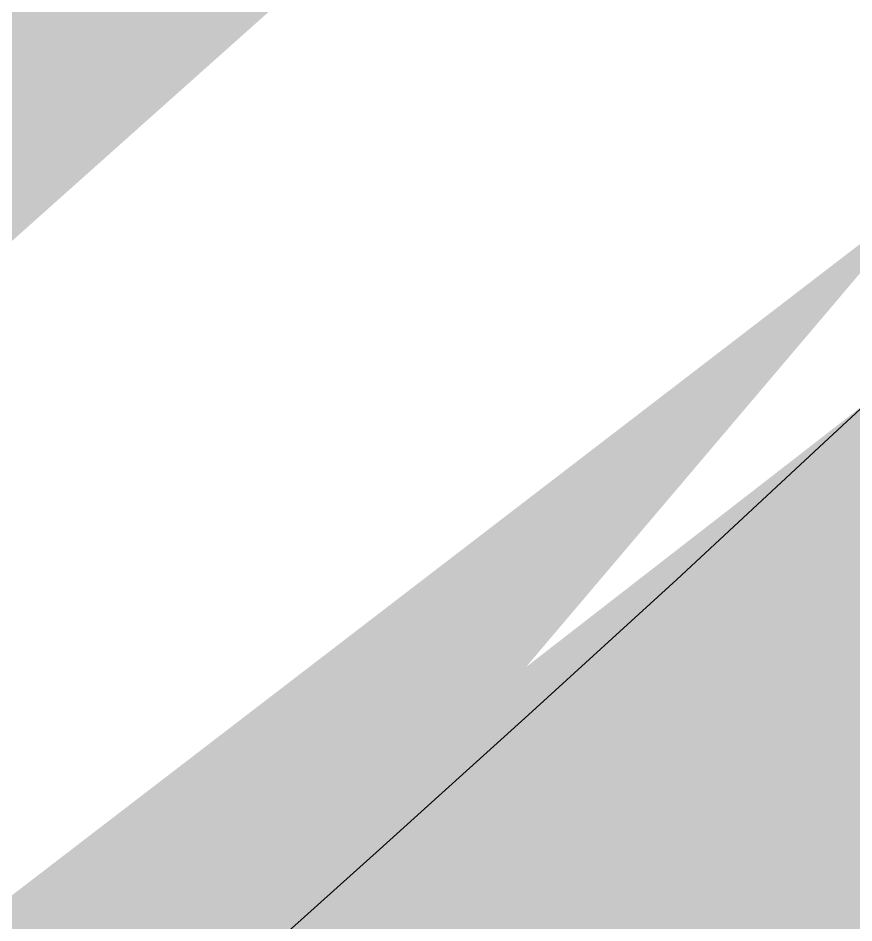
# Model space of a CAD drawing. Header units: inches. Extents: x -26493 to -10162, y -132 to 713.
# Drawn here: x -25621.01884 to -25620.97511, y 290.94375 to 290.99105 of the extents above; entities that cross this region are included whole.
import ezdxf

# ---------------------------------------------------------------- set-up
doc = ezdxf.new("R2010")
doc.units = ezdxf.units.IN
doc.header["$MEASUREMENT"] = 0
doc.layers.add('Q-SPCQ', color=91, linetype='Continuous', lineweight=9)
doc.layers.add('S-BEAM', color=12, linetype='Continuous', lineweight=9)

# ---------------------------------------------------------------- blocks, each defined once
blk = doc.blocks.new('Girt_Z - 8_D-V17-Section 13')
at = {"layer": 'S-BEAM'}
h = blk.add_hatch(color=256, dxfattribs=at)
h.paths.add_polyline_path([(-25966.390225, 290.898305), (-25937.015225, 290.898305), (-25937.015225, 290.982091), (-25966.390225, 290.982091)], flags=0)
h.paths.add_polyline_path([(-25633.015225, 290.898305), (-25625.41879, 290.898305), (-25625.41879, 290.982091), (-25633.015225, 290.982091)], flags=0)
h.paths.add_polyline_path([(-25621.35629, 290.898305), (-25621.283836, 290.898305), (-25621.174644, 290.982091), (-25623.162936, 290.982091), (-25622.98129, 290.898305)], flags=0)
h.paths.add_polyline_path([(-25877.015225, 290.898305), (-25870.015225, 290.898305), (-25870.015225, 290.982091), (-25877.015225, 290.982091)], flags=0)
h.paths.add_polyline_path([(-25623.295383, 290.898305), (-25623.317838, 290.94474), (-25623.317838, 290.919791)], flags=0)
h.paths.add_polyline_path([(-25621.080258, 290.898305), (-25621.042197, 290.898305), (-25620.971065, 290.982091)], flags=0)
h.paths.add_polyline_path([(-25618.91879, 290.898305), (-25599.41879, 290.898305), (-25599.41879, 290.982091), (-25618.91879, 290.982091)], flags=0)
h.paths.add_polyline_path([(-25774.015225, 290.898305), (-25695.390225, 290.898305), (-25695.390225, 290.982091), (-25774.015225, 290.982091)], flags=0)
h.paths.add_polyline_path([(-25595.35629, 290.898305), (-25595.283836, 290.898305), (-25595.174644, 290.982091), (-25597.162936, 290.982091), (-25596.98129, 290.898305)], flags=0)
h.paths.add_polyline_path([(-25597.295383, 290.898305), (-25597.317838, 290.94474), (-25597.317838, 290.919791)], flags=0)
h.paths.add_polyline_path([(-25595.080258, 290.898305), (-25595.042197, 290.898305), (-25594.971065, 290.982091)], flags=0)
h.paths.add_polyline_path([(-25592.91879, 290.898305), (-25578.41879, 290.898305), (-25578.41879, 290.982091), (-25592.91879, 290.982091)], flags=0)
h.paths.add_polyline_path([(-25574.35629, 290.898305), (-25574.283836, 290.898305), (-25574.174644, 290.982091), (-25576.162936, 290.982091), (-25575.98129, 290.898305)], flags=0)
h.paths.add_polyline_path([(-25576.295383, 290.898305), (-25576.317838, 290.94474), (-25576.317838, 290.919791)], flags=0)
h.paths.add_polyline_path([(-25571.91879, 290.898305), (-25406.390225, 290.898305), (-25406.390225, 290.982091), (-25571.91879, 290.982091)], flags=0)
h.paths.add_polyline_path([(-25574.080258, 290.898305), (-25574.042197, 290.898305), (-25573.971065, 290.982091)], flags=0)
h.paths.add_polyline_path([(-25388.390225, 290.898305), (-25117.390225, 290.898305), (-25117.390225, 290.982091), (-25388.390225, 290.982091)], flags=0)
h.paths.add_polyline_path([(-24701.765225, 290.898305), (-24701.765225, 290.982091), (-24708.765225, 290.982091), (-24708.765225, 290.898305), (-24705.025791, 290.898305)], flags=0)
h.paths.add_polyline_path([(-23599.159124, 290.898305), (-23383.390225, 290.898305), (-23383.390225, 290.982091), (-23654.390225, 290.982091), (-23654.390225, 290.898305)], flags=0)
h.paths.add_polyline_path([(-24804.765225, 290.898305), (-24804.765225, 290.982091), (-24810.390225, 290.982091), (-24810.390225, 290.898305), (-24808.700791, 290.898305)], flags=0)
h.paths.add_polyline_path([(-23672.390225, 290.898305), (-23672.390225, 290.982091), (-23943.390225, 290.982091), (-23943.390225, 290.898305), (-23737.392457, 290.898305)], flags=0)
h.paths.add_polyline_path([(-24828.390225, 290.898305), (-24828.390225, 290.982091), (-24885.765225, 290.982091), (-24885.765225, 290.898305), (-24843.259124, 290.898305)], flags=0)
h.paths.add_polyline_path([(-23961.390225, 290.898305), (-23961.390225, 290.982091), (-24232.390225, 290.982091), (-24232.390225, 290.898305), (-24013.859124, 290.898305)], flags=0)
h.paths.add_polyline_path([(-24945.765225, 290.898305), (-24945.765225, 290.982091), (-24953.361661, 290.982091), (-24953.361661, 290.898305), (-24946.934124, 290.898305)], flags=0)
h.paths.add_polyline_path([(-24250.390225, 290.898305), (-24250.390225, 290.982091), (-24521.390225, 290.982091), (-24521.390225, 290.898305), (-24290.325791, 290.898305)], flags=0)
h.paths.add_polyline_path([(-24539.390225, 290.898305), (-24539.390225, 290.982091), (-24641.765225, 290.982091), (-24641.765225, 290.898305), (-24566.792457, 290.898305)], flags=0)
h.paths.add_polyline_path([(-24955.726707, 290.898305), (-24955.617515, 290.982091), (-24957.605807, 290.982091), (-24957.424161, 290.898305), (-24955.736661, 290.898305)], flags=0)
h.paths.add_polyline_path([(-25099.390225, 290.898305), (-25006.861661, 290.898305), (-25006.861661, 290.982091), (-25099.390225, 290.982091)], flags=0)
h.paths.add_polyline_path([(-24959.861661, 290.898305), (-24959.893499, 290.982091), (-24979.361661, 290.982091), (-24979.361661, 290.898305), (-24959.893499, 290.898305)], flags=0)
h.paths.add_polyline_path([(-25004.496615, 290.898305), (-25002.726707, 290.898305), (-25002.617515, 290.982091), (-25004.605807, 290.982091)], flags=0)
h.paths.add_polyline_path([(-25004.738254, 290.898305), (-25004.700193, 290.898305), (-25004.82582, 290.982091)], flags=0)
h.paths.add_polyline_path([(-25000.361661, 290.898305), (-24985.861661, 290.898305), (-24985.861661, 290.982091), (-25000.361661, 290.982091)], flags=0)
h.paths.add_polyline_path([(-24981.726707, 290.898305), (-24981.617515, 290.982091), (-24983.605807, 290.982091), (-24983.424161, 290.898305), (-24981.736661, 290.898305)], flags=0)
h.paths.add_polyline_path([(-25002.523129, 290.898305), (-25002.462612, 290.919791), (-25002.462612, 290.94474)], flags=0)
h.paths.add_polyline_path([(-22801.25546, 290.898305), (-22801.25546, 290.982091), (-23076.390225, 290.982091), (-23076.390225, 290.898305), (-22804.317457, 290.898305)], flags=0)
h.paths.add_polyline_path([(-23094.390225, 290.898305), (-23094.390225, 290.982091), (-23365.390225, 290.982091), (-23365.390225, 290.898305), (-23184.459124, 290.898305)], flags=0)
blk = doc.blocks.new('Basketball_Backstop-Performance_Sports_Systems-3103-Ceiling_Hung - 27_-0_ to 27_-11 7_8_-652462-Section 13')
at = {"layer": 'Q-SPCQ'}
h = blk.add_hatch(color=256, dxfattribs=at)
h.paths.add_polyline_path([(-25622.16879, 290.5), (-25621.715856, 290.55963), (-25621.29379, 290.734456), (-25620.821624, 291.155565), (-25620.653245, 291.375), (-25620.47842, 291.797067), (-25620.41879, 292.25), (-25620.47842, 292.702933), (-25620.653245, 293.125), (-25620.931353, 293.487437), (-25621.29379, 293.765544), (-25621.715856, 293.94037), (-25622.16879, 294), (-25622.621723, 293.94037), (-25623.04379, 293.765544), (-25623.406227, 293.487437), (-25623.684334, 293.125), (-25623.85916, 292.702933), (-25623.895362, 292.072051), (-25623.85916, 291.797067), (-25623.684334, 291.375), (-25623.406227, 291.012563), (-25623.04379, 290.734456), (-25622.621723, 290.55963)], flags=0)
h.paths.add_polyline_path([(-25622.16879, 290.625), (-25622.589371, 290.680371), (-25622.98129, 290.842709), (-25623.317838, 291.100951), (-25623.576081, 291.4375), (-25623.738419, 291.829419), (-25623.79379, 292.25), (-25623.738419, 292.670581), (-25623.576081, 293.0625), (-25623.317838, 293.399049), (-25622.98129, 293.657291), (-25622.589371, 293.819629), (-25622.16879, 293.875), (-25621.748209, 293.819629), (-25621.35629, 293.657291), (-25621.019741, 293.399049), (-25620.761499, 293.0625), (-25620.59916, 292.670581), (-25620.567217, 292.072051), (-25620.59916, 291.829419), (-25620.821624, 291.359143), (-25621.019741, 291.100951), (-25621.35629, 290.842709), (-25621.748209, 290.680371)], flags=0)
blk.add_hatch(color=256, dxfattribs=at).paths.add_polyline_path([(-25622.60629, 289.8125), (-25622.60629, 290.125), (-25622.41879, 290.125), (-25622.385296, 290.4375), (-25621.91879, 290.4375), (-25621.91879, 290.125), (-25621.73129, 290.125), (-25621.73129, 289.8125), (-25618.91879, 289.8125), (-25618.91879, 291), (-25619.065236, 291.353553), (-25619.28938, 291.482963), (-25619.41879, 291.5), (-25620.59916, 291.460923), (-25620.931353, 291.004363), (-25621.29379, 290.723249), (-25621.715856, 290.54701), (-25622.169704, 290.486958), (-25622.60629, 290.542996), (-25622.98129, 290.68838), (-25623.317838, 290.919791), (-25623.576081, 291.197922), (-25623.76254, 291.5), (-25625.141416, 291.444351), (-25625.272343, 291.353553), (-25625.41879, 291), (-25625.41879, 289.8125), (-25625.141416, 289.8125)], flags=0)
for centre, radius, start, end in [((-25622.16879, 292.25), 1.75, 180, 0), ((-25622.16879, 292.25), 1.625, 180, 0), ((-25622.16879, 292.222815), 1.75, 204.395752, 335.604248)]:
    blk.add_arc(centre, radius, start, end, dxfattribs=at)

msp = doc.modelspace()

# ---------------------------------------------------------------- block references
at = {"layer": 'Q-SPCQ'}
msp.add_blockref('Basketball_Backstop-Performance_Sports_Systems-3103-Ceiling_Hung - 27_-0_ to 27_-11 7_8_-652462-Section 13', (0, 0), dxfattribs=at)
at = {"layer": 'S-BEAM'}
msp.add_blockref('Girt_Z - 8_D-V17-Section 13', (0, 0), dxfattribs=at)

doc.saveas('drawing.dxf')
